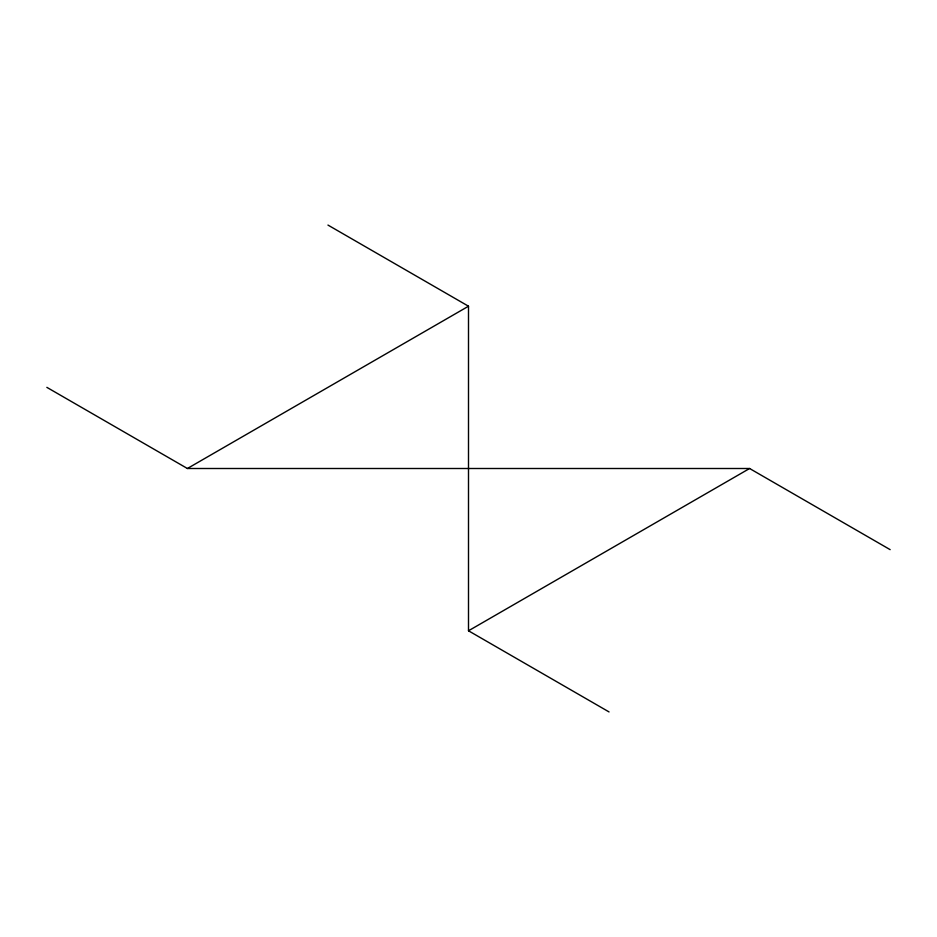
<?xml version="1.0" encoding="UTF-8"?>
<svg xmlns="http://www.w3.org/2000/svg" width="937" height="937" viewBox="0 0 937 937"><rect width="100%" height="100%" fill="white"/><g stroke="black" fill="none" stroke-linecap="round" stroke-linejoin="round"><path stroke-width="1.41" d="M46.85 387.356L187.4 468.5L468.5 306.212L468.5 630.788L609.05 711.933M468.5 630.788L749.6 468.5L890.15 549.644M187.4 468.5L749.6 468.5M327.95 225.067L468.5 306.212"/></g></svg>
